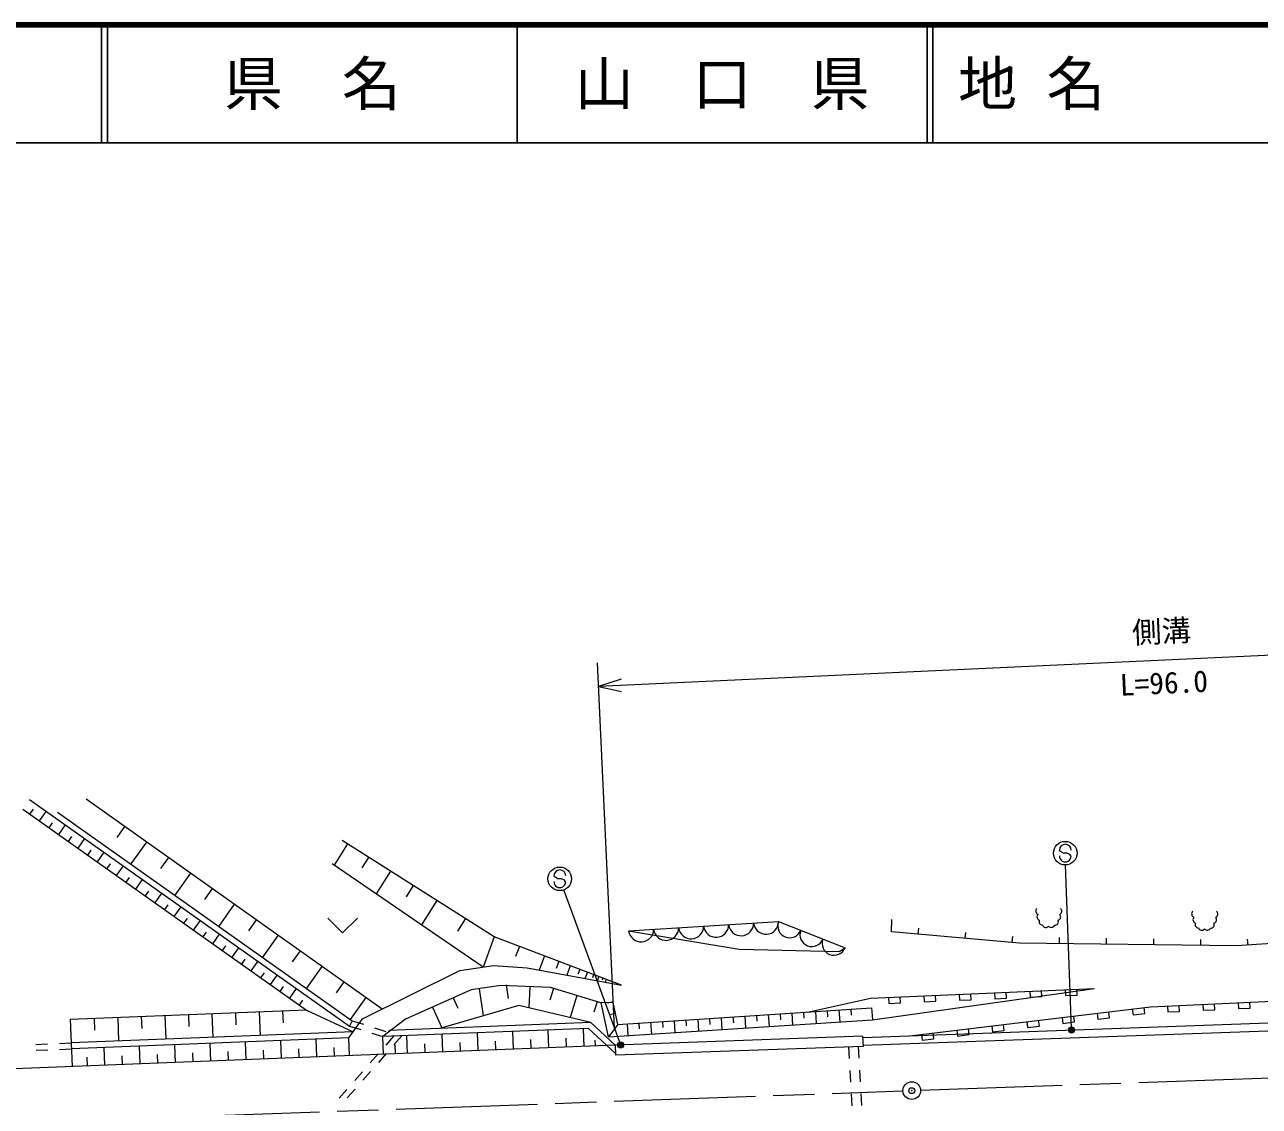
# Model space of a CAD drawing. Units: millimetres, scale not verified. Extents: x 40000 to 680000, y 20000 to 380000.
# Drawn here: x 291233 to 395926, y 288336 to 380000 of the extents above; entities that cross this region are included whole.
import ezdxf
from ezdxf.enums import TextEntityAlignment as Align

# ---------------------------------------------------------------- set-up
doc = ezdxf.new("R2010")
doc.units = ezdxf.units.MM
doc.header["$LTSCALE"] = 1000
doc.header["$PDMODE"] = 32
doc.header["$PDSIZE"] = 500
doc.linetypes.add('CHAIN', pattern=[18.5, 12, -1.5, 3.5, -1.5])
for name, color, linetype, lineweight in [('M-BGD', 7, 'Continuous', 13), ('M-BMK', 2, 'CHAIN', 13), ('M-BMK-SRVR', 3, 'Continuous', 13), ('M-STR-STRC', 7, 'Continuous', 13), ('M-TTL', 2, 'Continuous', 140), ('M-TTL-LINE', 7, 'Continuous', 25)]:
    doc.layers.add(name, color=color, linetype=linetype, lineweight=lineweight)
doc.layers.add('M-TTL-TXT', color=7, linetype='Continuous')
doc.styles.add('@ＭＳ ゴシック', font='')
doc.styles.add('ＭＳ ゴシック', font='')
doc.styles.get('@ＭＳ ゴシック').set_extended_font_data('@MS Gothic')
doc.styles.get('ＭＳ ゴシック').set_extended_font_data('MS Gothic')

msp = doc.modelspace()

# ---------------------------------------------------------------- linework, layer by layer
at = {"layer": 'M-BGD'}
for p, q in [((291654, 314341), (318775, 295136)), ((321549, 296575), (296448, 314355)), ((291076, 313525), (315134, 296489)), ((291680, 313098), (291969, 313506)), ((292496, 312520), (293074, 313336)), ((294029, 313272), (319001, 295589)), ((293312, 311942), (293601, 312350)), ((294128, 311364), (294706, 312180)), ((299699, 312052), (299040, 311121)), ((294944, 310786), (295233, 311194)), ((295760, 310208), (296338, 311024)), ((296576, 309630), (296865, 310038)), ((301560, 310734), (300242, 308873)), ((318602, 310565), (317467, 308769)), ((331038, 302706), (318144, 310854)), ((297393, 309052), (297971, 309868)), ((298209, 308474), (298498, 308883)), ((303421, 309416), (302762, 308485)), ((330102, 300139), (317304, 308880)), ((320398, 309430), (319830, 308532)), ((299025, 307897), (299603, 308713)), ((305282, 308098), (303964, 306237)), ((322258, 308255), (321040, 306328)), ((299841, 307319), (300130, 307727)), ((300657, 306741), (301235, 307557)), ((307143, 306780), (306484, 305850)), ((324184, 307038), (323576, 306074)), ((301473, 306163), (301762, 306571)), ((302289, 305585), (302867, 306401)), ((326179, 305777), (324874, 303710)), ((303105, 305007), (303394, 305415)), ((303921, 304429), (304499, 305245)), ((309003, 305462), (307685, 303602)), ((304737, 303851), (305026, 304259)), ((305554, 303273), (306131, 304089)), ((310863, 304144), (310205, 303214)), ((316945, 304284), (318195, 303034)), ((319445, 304284), (318195, 303034)), ((328609, 304241), (327929, 303165)), ((342448, 303206), (355159, 303983)), ((355159, 303983), (360795, 301767)), ((364735, 303119), (364758, 304162)), ((306370, 302695), (306659, 303103)), ((307186, 302117), (307764, 302934)), ((312723, 302827), (311406, 300967)), ((331038, 302706), (330102, 300139)), ((341833, 298590), (331038, 302706)), ((342448, 303206), (351816, 301651)), ((375590, 302171), (364735, 303119)), ((367007, 302921), (367050, 303419)), ((370992, 302573), (371035, 303071)), ((374977, 302225), (375020, 302723)), ((378974, 302127), (378980, 302627)), ((382974, 302076), (382980, 302576)), ((414127, 303309), (394005, 301934)), ((308002, 301539), (308291, 301948)), ((308818, 300962), (309396, 301778)), ((333179, 301890), (332849, 301024)), ((351816, 301651), (360290, 301456)), ((360290, 301456), (360795, 301767)), ((394005, 301934), (375590, 302171)), ((386973, 302025), (386980, 302524)), ((390973, 301973), (390979, 302473)), ((394970, 302000), (394936, 302499)), ((309634, 300384), (309923, 300792)), ((310450, 299806), (311028, 300622)), ((314583, 301510), (313924, 300580)), ((335320, 301074), (334863, 299874)), ((336519, 300616), (336291, 300016)), ((311266, 299228), (311555, 299636)), ((312082, 298650), (312660, 299466)), ((316443, 300193), (315125, 298333)), ((319877, 295745), (328140, 299850)), ((328140, 299850), (330996, 300270)), ((330996, 300270), (333853, 300060)), ((333853, 300060), (341833, 298590)), ((337498, 300243), (337194, 299445)), ((338296, 299939), (338144, 299539)), ((338948, 299690), (338745, 299159)), ((339479, 299488), (339378, 299222)), ((312898, 298072), (313187, 298480)), ((318302, 298876), (317643, 297946)), ((331619, 298561), (329102, 298194)), ((335831, 298392), (331619, 298561)), ((332053, 298625), (332220, 297480)), ((334054, 298463), (333983, 296689)), ((340100, 297091), (335831, 298392)), ((339912, 299322), (339778, 298969)), ((340266, 299187), (340199, 299011)), ((340555, 299077), (340465, 298842)), ((313715, 297494), (314292, 298310)), ((320161, 297559), (318844, 295700)), ((329102, 298194), (323522, 295714)), ((327580, 297517), (327970, 296641)), ((329764, 298290), (330098, 296001)), ((336067, 298321), (335767, 297328)), ((338051, 297721), (337487, 295855)), ((357608, 296320), (362944, 297492)), ((362944, 297492), (381955, 298329)), ((363117, 295676), (381955, 298329)), ((364479, 297560), (364501, 297060)), ((365500, 297104), (365478, 297604)), ((367476, 297692), (367498, 297192)), ((368497, 297236), (368475, 297735)), ((370473, 297823), (370495, 297324)), ((370495, 297324), (371494, 297368)), ((371494, 297368), (371472, 297867)), ((373470, 297955), (373492, 297456)), ((373492, 297456), (374491, 297500)), ((374491, 297500), (374469, 297999)), ((376467, 298087), (376489, 297588)), ((376489, 297588), (377488, 297632)), ((377488, 297632), (377467, 298131)), ((379465, 298219), (379487, 297720)), ((379487, 297720), (380486, 297764)), ((380486, 297764), (380464, 298263)), ((386698, 296762), (407728, 297758)), ((315134, 296489), (295093, 295699)), ((311109, 296330), (311188, 294332)), ((313108, 296409), (313147, 295410)), ((314531, 296916), (314820, 297324)), ((315134, 296489), (319086, 294643)), ((325827, 296738), (326606, 294985)), ((333147, 296888), (326424, 294932)), ((339242, 295437), (333147, 296888)), ((339767, 297193), (339500, 296316)), ((341146, 297120), (340100, 297091)), ((340737, 294219), (340130, 297092)), ((341135, 297175), (340645, 297071)), ((341536, 295273), (341146, 297120)), ((341536, 295273), (363052, 296674)), ((357284, 296299), (357316, 295800)), ((358281, 296364), (358346, 295366)), ((359279, 296429), (359312, 295930)), ((360277, 296494), (360342, 295496)), ((361275, 296559), (361308, 296060)), ((363052, 296674), (363117, 295676)), ((364501, 297060), (365500, 297104)), ((366292, 294310), (386698, 296762)), ((367498, 297192), (368497, 297236)), ((383230, 295842), (383171, 296338)), ((385157, 296577), (385216, 296081)), ((386209, 296200), (386149, 296696)), ((388144, 296831), (388167, 296331)), ((388167, 296331), (389166, 296379)), ((389166, 296379), (389143, 296878)), ((391140, 296973), (391164, 296473)), ((391164, 296473), (392163, 296520)), ((392163, 296520), (392139, 297020)), ((394137, 297114), (394161, 296615)), ((394161, 296615), (395160, 296662)), ((395160, 296662), (395136, 297162)), ((295093, 295699), (295251, 291702)), ((297120, 295779), (297159, 294780)), ((299118, 295858), (299197, 293859)), ((301117, 295937), (301156, 294937)), ((303115, 296015), (303194, 294017)), ((305114, 296094), (305153, 295095)), ((307112, 296173), (307191, 294174)), ((309111, 296252), (309150, 295252)), ((318716, 294128), (319877, 295745)), ((319001, 295589), (318775, 295136)), ((319001, 295589), (319954, 295287)), ((323522, 295714), (321598, 294242)), ((339242, 295437), (322105, 294762)), ((341305, 293517), (339242, 295437)), ((340737, 294219), (363117, 295676)), ((341536, 295273), (340737, 294219)), ((341341, 296196), (340852, 296093)), ((342315, 295324), (342380, 294326)), ((343313, 295389), (343346, 294890)), ((344311, 295454), (344376, 294456)), ((345309, 295519), (345341, 295020)), ((346307, 295584), (346372, 294586)), ((347305, 295649), (347337, 295150)), ((348303, 295714), (348368, 294716)), ((349300, 295779), (349333, 295280)), ((350298, 295844), (350363, 294846)), ((351296, 295909), (351329, 295410)), ((352294, 295974), (352359, 294976)), ((353292, 296039), (353324, 295540)), ((354290, 296104), (354355, 295106)), ((355288, 296169), (355320, 295670)), ((356286, 296234), (356351, 295236)), ((362295, 294167), (416125, 296090)), ((362318, 293517), (416167, 295442)), ((374295, 294768), (374235, 295264)), ((376221, 295503), (376280, 295007)), ((377273, 295126), (377214, 295622)), ((379199, 295861), (379259, 295365)), ((379259, 295365), (380252, 295484)), ((380252, 295484), (380192, 295980)), ((382178, 296219), (382238, 295723)), ((382238, 295723), (383230, 295842)), ((385216, 296081), (386209, 296200)), ((319086, 294643), (295172, 293701)), ((318775, 295136), (319728, 294834)), ((320682, 294532), (321598, 294242)), ((320907, 294985), (321860, 294683)), ((339054, 294929), (321598, 294242)), ((321657, 292743), (321598, 294242)), ((322516, 294278), (321857, 293526)), ((323205, 294305), (322546, 293553)), ((323683, 292823), (323624, 294321)), ((326681, 292941), (326622, 294440)), ((329678, 293059), (329619, 294558)), ((332676, 293177), (332617, 294676)), ((335674, 293295), (335615, 294794)), ((338671, 293413), (338612, 294912)), ((341330, 292810), (339054, 294929)), ((362291, 294267), (341305, 293517)), ((362291, 294267), (362322, 293417)), ((367285, 294429), (367345, 293933)), ((368338, 294052), (368278, 294548)), ((370264, 294787), (370323, 294291)), ((370323, 294291), (371316, 294410)), ((371316, 294410), (371257, 294906)), ((373242, 295145), (373302, 294649)), ((373302, 294649), (374295, 294768)), ((376280, 295007), (377273, 295126)), ((341305, 293517), (238795, 289478)), ((292174, 293583), (293174, 293622)), ((294173, 293661), (295172, 293701)), ((294193, 293162), (295192, 293201)), ((318716, 294128), (295192, 293201)), ((298020, 291811), (297961, 293310)), ((301018, 291930), (300959, 293428)), ((304015, 292048), (303956, 293547)), ((307013, 292166), (306954, 293665)), ((310011, 292284), (309952, 293783)), ((313008, 292402), (312949, 293901)), ((314507, 292461), (314478, 293210)), ((316006, 292520), (315947, 294019)), ((317505, 292579), (317475, 293329)), ((318775, 292629), (318716, 294128)), ((322670, 292783), (322640, 293532)), ((325182, 292882), (325152, 293631)), ((328180, 293000), (328150, 293749)), ((331177, 293118), (331148, 293867)), ((334175, 293236), (334145, 293985)), ((337173, 293354), (337143, 294103)), ((339636, 293451), (339617, 293937)), ((341305, 293517), (341335, 292667)), ((362322, 293417), (341335, 292667)), ((361097, 293374), (361155, 292375)), ((361897, 293402), (361955, 292404)), ((367345, 293933), (368338, 294052)), ((292194, 293083), (293193, 293122)), ((296492, 292502), (296521, 291752)), ((299519, 291871), (299489, 292620)), ((302516, 291989), (302487, 292738)), ((305514, 292107), (305485, 292856)), ((308512, 292225), (308482, 292974)), ((311509, 292343), (311480, 293092)), ((321198, 292774), (320539, 292022)), ((321887, 292801), (321228, 292049)), ((319880, 291270), (319221, 290518)), ((320568, 291297), (319909, 290545)), ((361213, 291377), (361270, 290379)), ((362012, 291405), (362070, 290407)), ((318562, 289766), (317902, 289013)), ((319250, 289793), (318591, 289041)), ((361328, 289380), (361385, 288382)), ((362127, 289409), (362185, 288410))]:
    msp.add_line(p, q, dxfattribs=at)
for centre, radius, start, end in [((377262, 304877), 300, 131.69646, 250.31174), ((378877, 304865), 300, 295.5816, 51.83622), ((390487, 304641), 300, 131.69646, 250.31174), ((392102, 304629), 300, 295.5816, 51.83622), ((349859, 303720), 1063, 186.80171, 0.19823), ((351977, 303850), 1063, 186.80171, 0.19823), ((354096, 303979), 1063, 186.80171, 0.19823), ((356101, 303623), 1009, 159.07164, 338.00844), ((377374, 304384), 300, 135.42173, 248.97879), ((377547, 303999), 300, 159.44719, 269.02338), ((377828, 303789), 300, 197.56364, 321.14954), ((378287, 303800), 300, 221.4806, 335.92433), ((378586, 303976), 300, 265.11616, 25.19228), ((378783, 304394), 300, 284.47614, 41.84201), ((390600, 304148), 300, 135.42173, 248.97879), ((390773, 303762), 300, 159.44719, 269.02338), ((391812, 303740), 300, 265.11616, 25.19228), ((392009, 304158), 300, 284.47614, 41.84201), ((343503, 303332), 1063, 186.80171, 0.19823), ((345622, 303461), 1063, 186.80171, 0.19823), ((347740, 303591), 1063, 186.80171, 0.19823), ((357980, 302884), 1009, 159.07164, 338.00844), ((391054, 303553), 300, 197.56364, 321.14954), ((391513, 303563), 300, 221.4806, 335.92433), ((359859, 302145), 1009, 159.07164, 338.00844)]:
    msp.add_arc(centre, radius, start, end, dxfattribs=at)
at = {"layer": 'M-BMK'}
for p, q in [((367208, 289689), (416426, 291448)), ((267272, 286118), (365709, 289636))]:
    msp.add_line(p, q, dxfattribs=at)
at = {"layer": 'M-BMK-SRVR'}
msp.add_circle((366458, 289663), 750, dxfattribs=at)
msp.add_point((366458, 289663), dxfattribs=at)
at = {"layer": 'M-STR-STRC'}
for p, q in [((435590, 328339), (339900, 323917)), ((341239, 294948), (339808, 325915)), ((341806, 324523), (339900, 323917)), ((339900, 323917), (341854, 323489)), ((379074, 309931), (378974, 310049)), ((379319, 309791), (379074, 309931)), ((379619, 309789), (379319, 309791)), ((379865, 309677), (379619, 309789)), ((379970, 309541), (379865, 309677)), ((336210, 307756), (336110, 307874)), ((379999, 294950), (379505, 308791)), ((336455, 307616), (336210, 307756)), ((336755, 307614), (336455, 307616)), ((337000, 307502), (336755, 307614)), ((337106, 307366), (337000, 307502)), ((341721, 293674), (336949, 306676))]:
    msp.add_line(p, q, dxfattribs=at)
for centre, radius in [((379469, 309790), 1000), ((336605, 307615), 1000), ((380005, 294800), 150), ((380005, 294800), 120), ((380005, 294800), 90), ((380005, 294800), 60), ((380005, 294800), 30), ((341773, 293534), 150), ((341773, 293534), 120), ((341773, 293534), 90), ((341773, 293534), 60), ((341773, 293534), 30)]:
    msp.add_circle(centre, radius, dxfattribs=at)
for centre, start, end in [((379474, 310045), 359.55488, 179.55488), ((379470, 309545), 179.55488, 359.55488), ((336610, 307870), 359.55488, 179.55488), ((336606, 307370), 179.55488, 359.55488)]:
    msp.add_arc(centre, 500, start, end, dxfattribs=at)
for p in [(380005, 294800), (341773, 293534)]:
    msp.add_point(p, dxfattribs=at)
at = {"layer": 'M-TTL'}
msp.add_line((680000, 380000), (40000, 380000), dxfattribs=at)
at = {"layer": 'M-TTL-LINE'}
for p, q in [((297750, 380000), (297750, 370000)), ((298250, 380000), (298250, 370000)), ((333000, 380000), (333000, 370000)), ((367750, 380000), (367750, 370000)), ((368250, 380000), (368250, 370000)), ((40000, 370000), (680000, 370000))]:
    msp.add_line(p, q, dxfattribs=at)

# ---------------------------------------------------------------- texts
at = {"layer": 'M-STR-STRC', "style": 'ＭＳ ゴシック'}
msp.add_text('側溝', height=1833, rotation=2.646, dxfattribs=at).set_placement((387699, 327127), align=Align.BOTTOM_CENTER)
at = {"layer": 'M-STR-STRC', "style": '@ＭＳ ゴシック'}
msp.add_text('L=96.0', height=1833, rotation=2.646, dxfattribs=at).set_placement((387791, 325129), align=Align.TOP_CENTER)
at = {"layer": 'M-TTL-TXT', "style": 'ＭＳ ゴシック'}
for s, p in [('県\u3000名', (315625, 375000)), ('山\u3000口\u3000県', (350375, 375000))]:
    msp.add_text(s, height=3666, dxfattribs=at).set_placement(p, align=Align.MIDDLE_CENTER)
msp.add_text('地 名', height=3666, dxfattribs=at).set_placement((370380, 375000), align=Align.MIDDLE_LEFT)

doc.saveas('drawing.dxf')
